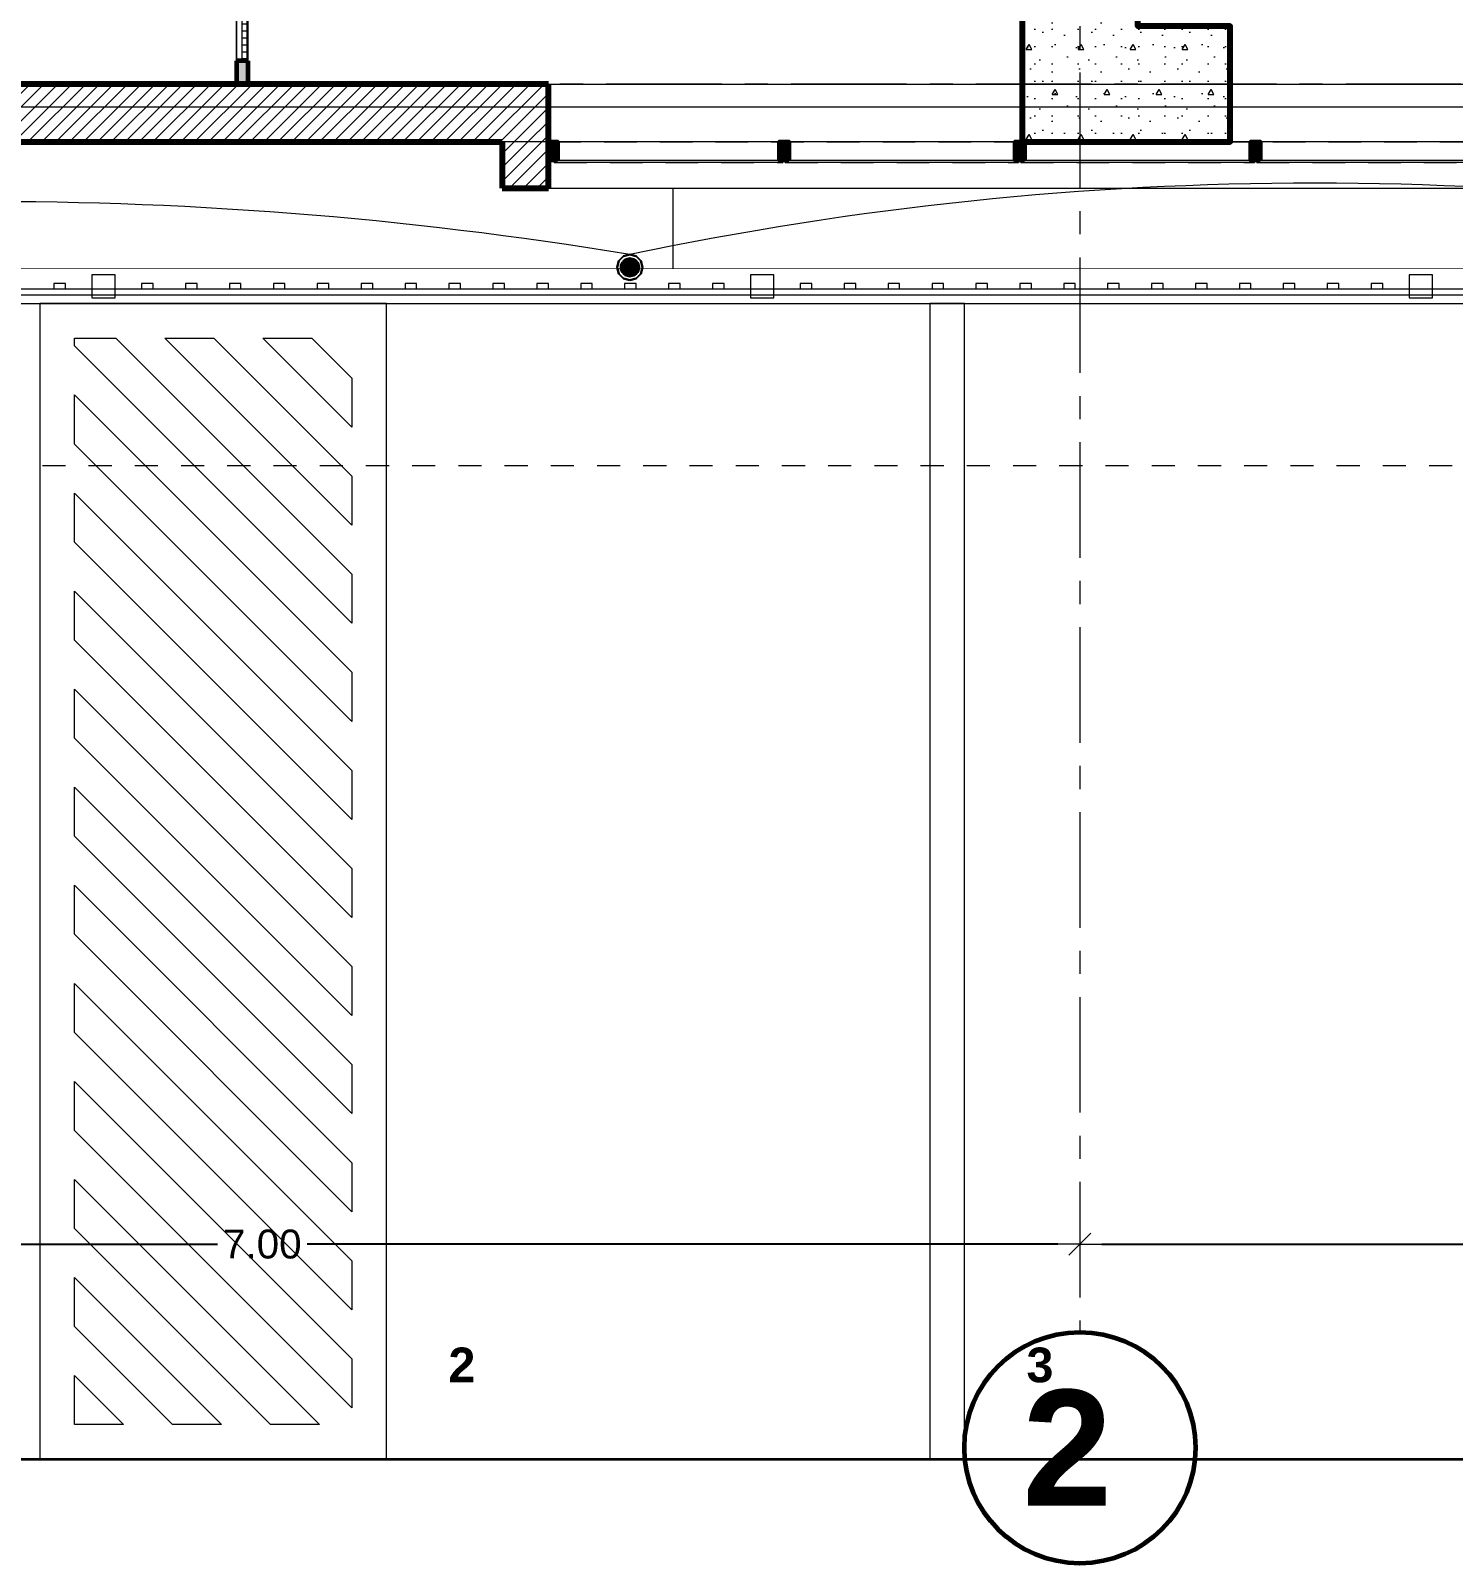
# Model space of a CAD drawing. Header units: inches. Extents: x 2704.1 to 2801.6, y 2415.6 to 2497.
# Drawn here: x 2724.64 to 2730.79, y 2426.44 to 2433.07 of the extents above; entities that cross this region are included whole.
import ezdxf
from ezdxf.lldxf.tags import DXFTag

# ---------------------------------------------------------------- set-up
doc = ezdxf.new("R2010")
doc.units = ezdxf.units.IN
doc.set_wipeout_variables(frame=1)
doc.header["$PDMODE"] = 1
for name, pattern in [('Hidden Line', [0.391222, 0.282222, -0.109]), ('Línea Oculta', [0.195611, 0.141111, -0.0545]), ('Punto & Raya', [0.65, 0.5, -0.075, 0, -0.075]), ('Rayas', [0.1, 0.05, -0.05]), ('Wipeout_Contour', [1, 0, -1])]:
    doc.linetypes.add(name, pattern=pattern)
doc.layers.add('.', color=10, linetype='Continuous', lineweight=0)
doc.layers.add('ALUMBRADO_PVC', color=6, linetype='PVC1', lineweight=30)
for name, color, linetype in [('02 _ ARQ _ ALB _ Cotas Ejes', 7, 'Continuous'), ('02 _ ARQ _ ALB _ Ejes Generales', 7, 'Continuous'), ('02 _ ARQ _ ZON _ Espacio.3D', 7, 'Continuous'), ('08 _ STR _ EXT _ 06 Columnas', 7, 'Continuous'), ('08 _ STR _ EXT _ 06 Elementos de Fachada', 7, 'Continuous'), ('08 _ STR _ EXT _ 07 Losa Aligerada', 7, 'Continuous'), ('08 _ STR _ EXT _ 09 Vigas', 7, 'Continuous'), ('08 _ STR _ EXT _ 10 Vereda Exterior', 7, 'Continuous'), ('08 _ STR _ EXT _ Cerco Perimetrico', 7, 'Continuous'), ('08 _ STR _ EXT _ Estacionamiento-Pavimento', 7, 'Continuous'), ('Acabado - Muros', 7, 'Continuous'), ('Dibujo 2D - General', 7, 'Continuous'), ('ESQUEMAS', 7, 'Continuous'), ('Estructura - 04 MURO', 7, 'Continuous'), ('Interior - Equipamiento', 7, 'Continuous')]:
    doc.layers.add(name, color=color, linetype=linetype)
doc.layers.add('DLX_TERR_LUM', color=7, linetype='Continuous', true_color=0x92fcfc)
doc.styles.add('Estilo_Generado_1', font='swisseb.ttf')
doc.styles.add('Estilo_Generado_4', font='swisse.ttf')
doc.styles.add('Estilo_Generado_8', font='arialbd.ttf')
doc.styles.add('{18b73a54-fa43-428c-adcb-c1c7bbdf2c84}', font='Simplex.shx')
tags = doc.linetypes.add('PVC1', pattern='A,1,-0.19772,["PVC",{18b73a54-fa43-428c-adcb-c1c7bbdf2c84},S=0.13,R=0,X=0,Y=-0.061851],-0.507647', length=1.705367).pattern_tags.tags
tags[6] = DXFTag(74, 10)
doc.dimstyles.new('Estilo_Generado__1', dxfattribs={"dimtxt": 0.125, "dimasz": 0.095, "dimexe": 0.18, "dimexo": 0.3, "dimgap": 0, "dimtad": 0, "dimtih": 1, "dimtoh": 1, "dimzin": 0, "dimdsep": 46, "dimtxsty": 'Estilo_Generado_4', "dimblk": 'ARROWHEAD_6', "dimblk1": 'ARROWHEAD_6', "dimblk2": 'ARROWHEAD_6', "dimcen": 0.09, "dimse1": 1, "dimse2": 1, "dimclrd": 144, "dimclre": 144, "dimclrt": 7, "dimadec": 0, "dimazin": 0, "dimtfac": 1, "dimtdec": 4, "dimtmove": 0, "dimatfit": 3, "dimfxl": 1, "dimtolj": 1, "dimtzin": 0, "dimarcsym": 0})
pattern_1 = [(45, (2712.85563, 2425.385773), (-0.03005204, 0.03005204), [])]

# ---------------------------------------------------------------- blocks, each defined once
blk = doc.blocks.new('ARROWHEAD_6')
at = {"color": 0, "linetype": 'Continuous', "lineweight": 0}
for p, q in [((0, 0), (-1, 0)), ((-0.5, -0.5), (0.5, 0.5))]:
    blk.add_line(p, q, dxfattribs=at)
blk = doc.blocks.new('*D69')
at = {"layer": '02 _ ARQ _ ALB _ Cotas Ejes', "color": 144, "linetype": 'Continuous', "lineweight": -2, "transparency": 16777216}
for p, q in [((2722.2706, 2427.8164), (2725.4442, 2427.8164)), ((2729.0806, 2427.8164), (2725.8317, 2427.8164))]:
    blk.add_line(p, q, dxfattribs=at)
at = {"layer": 'Defpoints', "color": 0, "linetype": 'Continuous', "transparency": 16777216}
for p in [(2722.1756, 2432.8358), (2729.1756, 2432.8358), (2729.1756, 2427.8164)]:
    blk.add_point(p, dxfattribs=at)
at = {"layer": '02 _ ARQ _ ALB _ Cotas Ejes', "color": 144, "linetype": 'Continuous', "lineweight": -2, "transparency": 16777216, "xscale": 0.095, "yscale": 0.095, "zscale": 0.095, "rotation": 180}
blk.add_blockref('ARROWHEAD_6', (2722.1756, 2427.8164), dxfattribs=at)
at = {"layer": '02 _ ARQ _ ALB _ Cotas Ejes', "color": 144, "linetype": 'Continuous', "lineweight": -2, "transparency": 16777216, "xscale": 0.095, "yscale": 0.095, "zscale": 0.095}
blk.add_blockref('ARROWHEAD_6', (2729.1756, 2427.8164), dxfattribs=at)
at = {"layer": '02 _ ARQ _ ALB _ Cotas Ejes', "color": 7, "linetype": 'Continuous', "lineweight": 13, "transparency": 16777216, "insert": (2725.6379, 2427.8164), "char_height": 0.125, "attachment_point": 5, "style": 'Estilo_Generado_4'}
blk.add_mtext('\\A1;7.00', dxfattribs=at)
blk = doc.blocks.new('*D70')
at = {"layer": '02 _ ARQ _ ALB _ Cotas Ejes', "color": 144, "linetype": 'Continuous', "lineweight": -2, "transparency": 16777216}
for p, q in [((2729.2706, 2427.8164), (2732.4442, 2427.8164)), ((2736.0806, 2427.8164), (2732.8317, 2427.8164))]:
    blk.add_line(p, q, dxfattribs=at)
at = {"layer": 'Defpoints', "color": 0, "linetype": 'Continuous', "transparency": 16777216}
for p in [(2729.1756, 2432.8358), (2736.1756, 2432.8358), (2736.1756, 2427.8164)]:
    blk.add_point(p, dxfattribs=at)
at = {"layer": '02 _ ARQ _ ALB _ Cotas Ejes', "color": 144, "linetype": 'Continuous', "lineweight": -2, "transparency": 16777216, "xscale": 0.095, "yscale": 0.095, "zscale": 0.095, "rotation": 180}
blk.add_blockref('ARROWHEAD_6', (2729.1756, 2427.8164), dxfattribs=at)
at = {"layer": '02 _ ARQ _ ALB _ Cotas Ejes', "color": 144, "linetype": 'Continuous', "lineweight": -2, "transparency": 16777216, "xscale": 0.095, "yscale": 0.095, "zscale": 0.095}
blk.add_blockref('ARROWHEAD_6', (2736.1756, 2427.8164), dxfattribs=at)
at = {"layer": '02 _ ARQ _ ALB _ Cotas Ejes', "color": 7, "linetype": 'Continuous', "lineweight": 13, "transparency": 16777216, "insert": (2732.638, 2427.8164), "char_height": 0.125, "attachment_point": 5, "style": 'Estilo_Generado_4'}
blk.add_mtext('\\A1;7.00', dxfattribs=at)
blk = doc.blocks.new('luminaria exterior')
at = {"layer": '.'}
h = blk.add_hatch(dxfattribs=at)
h.set_pattern_fill('TRIANG', color=4, scale=0.005)
h.set_pattern_definition([(60, (0, 0), (-0.000937499998, 0.00162379763), [0.0009375, -0.0009375]), (120, (0, 0), (-0.001874999998, 1e-12), [0.0009375, -0.0009375]), (0, (-0.0004687, 0.0008119), (0.0009375, 0.00162379763), [0.0009375, -0.0009375])])
edge = h.paths.add_edge_path()
edge.add_arc((123.5526, 16.6566), 0.0381, 0, 360)
h = blk.add_hatch(dxfattribs=at)
h.set_pattern_fill('TRANS', color=4)
h.set_pattern_definition([(0, (0, 0), (0, 0.25), []), (0, (0, 0.125), (0, 0.25), [0.125, -0.125])])
h.paths.add_polyline_path([(123.5249, 16.6566, 1), (123.5802, 16.6566, 1)])
at = {"color": 3}
blk.add_circle((123.5526, 16.6566), 0.0395, dxfattribs=at)
at = {"layer": 'DLX_TERR_LUM', "color": 3}
for points in [[(123.5524, 16.7116, 0), (123.5249, 16.7042, 0)], [(123.5249, 16.7042, 0), (123.5524, 16.7116, 0)], [(123.5252, 16.7042, 0), (123.5527, 16.7116, 0)], [(123.5527, 16.7116, 0), (123.5252, 16.7042, 0)], [(123.5799, 16.7042, 0), (123.5524, 16.7116, 0)], [(123.5524, 16.7116, 0), (123.5799, 16.7042, 0)], [(123.5527, 16.7116, 0), (123.5802, 16.7042, 0)], [(123.5802, 16.7042, 0), (123.5527, 16.7116, 0)], [(123.5048, 16.6841, 0), (123.4974, 16.6566, 0)], [(123.4974, 16.6566, 0), (123.5048, 16.6841, 0)], [(123.4974, 16.6566, 0), (123.4977, 16.6566, 0)], [(123.4974, 16.6566, 0), (123.5048, 16.6291, 0)], [(123.4977, 16.6566, 0), (123.4974, 16.6566, 0)], [(123.5048, 16.6291, 0), (123.4974, 16.6566, 0)], [(123.4977, 16.6566, 0), (123.5051, 16.6841, 0)], [(123.5051, 16.6841, 0), (123.4977, 16.6566, 0)], [(123.5051, 16.6291, 0), (123.4977, 16.6566, 0)], [(123.4977, 16.6566, 0), (123.5051, 16.6291, 0)], [(123.5249, 16.7042, 0), (123.5048, 16.6841, 0)], [(123.5048, 16.6841, 0), (123.5249, 16.7042, 0)], [(123.5048, 16.6841, 0), (123.5051, 16.6841, 0)], [(123.5051, 16.6841, 0), (123.5048, 16.6841, 0)], [(123.5051, 16.6841, 0), (123.5252, 16.7042, 0)], [(123.5252, 16.7042, 0), (123.5051, 16.6841, 0)], [(123.5182, 16.6763, 0), (123.5129, 16.6566, 0)], [(123.5129, 16.6566, 0), (123.5182, 16.6763, 0)], [(123.5129, 16.6566, 0), (123.5182, 16.6368, 0)], [(123.5182, 16.6368, 0), (123.5129, 16.6566, 0)], [(123.5327, 16.6908, 0), (123.5182, 16.6763, 0)], [(123.5182, 16.6763, 0), (123.5327, 16.6908, 0)], [(123.5249, 16.7042, 0), (123.5252, 16.7042, 0)], [(123.5252, 16.7042, 0), (123.5249, 16.7042, 0)], [(123.5524, 16.6961, 0), (123.5327, 16.6908, 0)], [(123.5327, 16.6908, 0), (123.5524, 16.6961, 0)], [(123.5722, 16.6908, 0), (123.5524, 16.6961, 0)], [(123.5524, 16.6961, 0), (123.5722, 16.6908, 0)], [(123.5722, 16.6908, 0), (123.5866, 16.6763, 0)], [(123.6, 16.6841, 0), (123.5799, 16.7042, 0)], [(123.5799, 16.7042, 0), (123.6, 16.6841, 0)], [(123.5802, 16.7042, 0), (123.6004, 16.6841, 0)], [(123.6004, 16.6841, 0), (123.5802, 16.7042, 0)], [(123.5919, 16.6566, 0), (123.5866, 16.6763, 0)], [(123.5866, 16.6763, 0), (123.5919, 16.6566, 0)], [(123.5866, 16.6368, 0), (123.5919, 16.6566, 0)], [(123.5919, 16.6566, 0), (123.5866, 16.6368, 0)], [(123.6074, 16.6566, 0), (123.6, 16.6841, 0)], [(123.6, 16.6841, 0), (123.6074, 16.6566, 0)], [(123.6, 16.6291, 0), (123.6074, 16.6566, 0)], [(123.6074, 16.6566, 0), (123.6, 16.6291, 0)], [(123.6004, 16.6841, 0), (123.6077, 16.6566, 0)], [(123.6077, 16.6566, 0), (123.6004, 16.6841, 0)], [(123.6077, 16.6566, 0), (123.6004, 16.6291, 0)], [(123.6004, 16.6291, 0), (123.6077, 16.6566, 0)], [(123.6074, 16.6566, 0), (123.6077, 16.6566, 0)], [(123.6077, 16.6566, 0), (123.6074, 16.6566, 0)], [(123.5048, 16.6291, 0), (123.5249, 16.6089, 0)], [(123.5249, 16.6089, 0), (123.5048, 16.6291, 0)], [(123.5252, 16.6089, 0), (123.5051, 16.6291, 0)], [(123.5051, 16.6291, 0), (123.5252, 16.6089, 0)], [(123.5182, 16.6368, 0), (123.5327, 16.6224, 0)], [(123.5327, 16.6224, 0), (123.5182, 16.6368, 0)], [(123.5249, 16.6089, 0), (123.5524, 16.6016, 0)], [(123.5252, 16.6089, 0), (123.5249, 16.6089, 0)], [(123.5249, 16.6089, 0), (123.5252, 16.6089, 0)], [(123.5524, 16.6016, 0), (123.5249, 16.6089, 0)], [(123.5527, 16.6016, 0), (123.5252, 16.6089, 0)], [(123.5252, 16.6089, 0), (123.5527, 16.6016, 0)], [(123.5327, 16.6224, 0), (123.5524, 16.6171, 0)], [(123.5524, 16.6171, 0), (123.5327, 16.6224, 0)], [(123.5524, 16.6171, 0), (123.5722, 16.6224, 0)], [(123.5722, 16.6224, 0), (123.5524, 16.6171, 0)], [(123.5524, 16.6016, 0), (123.5799, 16.6089, 0)], [(123.5799, 16.6089, 0), (123.5524, 16.6016, 0)], [(123.5802, 16.6089, 0), (123.5527, 16.6016, 0)], [(123.5527, 16.6016, 0), (123.5802, 16.6089, 0)], [(123.5722, 16.6224, 0), (123.5866, 16.6368, 0)], [(123.5866, 16.6368, 0), (123.5722, 16.6224, 0)], [(123.5799, 16.6089, 0), (123.6, 16.6291, 0)], [(123.6, 16.6291, 0), (123.5799, 16.6089, 0)], [(123.5799, 16.6089, 0), (123.5802, 16.6089, 0)], [(123.5802, 16.6089, 0), (123.5799, 16.6089, 0)], [(123.6004, 16.6291, 0), (123.5802, 16.6089, 0)], [(123.5802, 16.6089, 0), (123.6004, 16.6291, 0)]]:
    blk.add_polyline3d(points, dxfattribs=at)
at = {"layer": 'DLX_TERR_LUM'}
for points in [[(123.5524, 16.7116, 0), (123.5527, 16.7116, 0)], [(123.5527, 16.7116, 0), (123.5524, 16.7116, 0)], [(123.5866, 16.6763, 0), (123.5722, 16.6908, 0)], [(123.5799, 16.7042, 0), (123.5802, 16.7042, 0)], [(123.5802, 16.7042, 0), (123.5799, 16.7042, 0)], [(123.6, 16.6841, 0), (123.6004, 16.6841, 0)], [(123.6004, 16.6841, 0), (123.6, 16.6841, 0)], [(123.5048, 16.6291, 0), (123.5051, 16.6291, 0)], [(123.5051, 16.6291, 0), (123.5048, 16.6291, 0)], [(123.5524, 16.6016, 0), (123.5527, 16.6016, 0)], [(123.5527, 16.6016, 0), (123.5524, 16.6016, 0)], [(123.6, 16.6291, 0), (123.6004, 16.6291, 0)], [(123.6004, 16.6291, 0), (123.6, 16.6291, 0)]]:
    blk.add_polyline3d(points, dxfattribs=at)

msp = doc.modelspace()

# ---------------------------------------------------------------- hatches: boundary and pattern name
at = {"layer": '08 _ STR _ EXT _ 10 Vereda Exterior', "linetype": 'Continuous', "lineweight": 13}
h = msp.add_hatch(dxfattribs=at)
h.set_pattern_fill('RETÍCULA_100X100_0002', color=251, style=0, pattern_type=2)
h.set_pattern_definition([(360, (2716.613, 2443.6885), (0, 2.53199), []), (90, (2716.613, 2443.6885), (-3.6, 0), [])])
h.paths.add_polyline_path([(2715.0256, 2429.0071), (2717.1469, 2426.8858), (2722.1756, 2426.8858), (2722.1756, 2431.8858), (2753.3756, 2431.8858), (2753.3756, 2426.8858), (2765.7756, 2426.8858), (2765.7756, 2444.4717), (2764.4256, 2444.4717), (2764.4256, 2432.5858), (2721.9256, 2432.5858), (2721.9256, 2433.2358), (2719.3758, 2433.2358, -0.414214), (2719.1257, 2433.4858), (2719.1257, 2434.2358, -0.414213), (2719.3758, 2434.4858), (2721.9256, 2434.4858), (2721.9256, 2437.3858), (2719.3758, 2437.3858, -0.414214), (2719.1257, 2437.6358), (2719.1257, 2438.3858, -0.414213), (2719.3758, 2438.6358), (2721.9256, 2438.6358), (2721.9256, 2441.5358), (2719.3757, 2441.5358, -0.414214), (2719.1257, 2441.7858), (2719.1257, 2442.5358, -0.414213), (2719.3757, 2442.7858), (2721.6256, 2442.7858), (2721.6262, 2446.4357), (2715.0256, 2446.4357)])

# ---------------------------------------------------------------- linework, layer by layer
at = {"layer": '02 _ ARQ _ ALB _ Ejes Generales', "color": 7, "linetype": 'Continuous', "lineweight": 60}
msp.add_circle((2729.1756, 2426.9358), 0.5, dxfattribs=at)
at = {"layer": '02 _ ARQ _ ZON _ Espacio.3D', "color": 254, "linetype": 'Continuous', "lineweight": 0, "flags": 128}
for points in [[(2722.1756, 2433.4858), (2722.4256, 2433.4858), (2722.4256, 2433.0858), (2722.8256, 2433.0858), (2722.8256, 2432.8358), (2725.5256, 2432.8358), (2725.5256, 2442.7358), (2722.9256, 2442.7358), (2722.9256, 2442.2858), (2722.4256, 2442.2858), (2722.4256, 2441.7858), (2722.1756, 2441.7858)], [(2725.5756, 2432.8358), (2728.9256, 2432.8358), (2728.9256, 2442.7358), (2725.5756, 2442.7358)], [(2736.0506, 2441.6856), (2735.9256, 2441.6856), (2735.9256, 2442.7358), (2729.8256, 2442.7358), (2729.8256, 2442.2859), (2729.4256, 2442.2859), (2729.4256, 2441.4857), (2728.9755, 2441.4857), (2728.9755, 2433.4858), (2729.4256, 2433.4858), (2729.4256, 2433.0858), (2729.8256, 2433.0858), (2729.8256, 2432.8358), (2735.5256, 2432.8358), (2735.5256, 2433.0858), (2735.9256, 2433.0858), (2735.9256, 2433.4858), (2736.0506, 2433.4858)]]:
    msp.add_lwpolyline(points, close=True, dxfattribs=at)
at = {"layer": '08 _ STR _ EXT _ 07 Losa Aligerada', "color": 254, "linetype": 'Rayas', "lineweight": 18, "flags": 128}
msp.add_lwpolyline([(2721.0256, 2453.325), (2720.5256, 2453.325), (2720.5256, 2431.1858), (2738.0909, 2431.1858), (2738.0909, 2432.5858), (2743.2871, 2432.5858), (2743.2871, 2431.3863), (2749.9256, 2431.3863), (2749.9256, 2428.7611), (2757.4256, 2428.7611), (2757.4256, 2431.4358), (2765.1756, 2431.4358), (2765.1756, 2440.3857), (2764.4256, 2440.3857), (2764.4256, 2443.4858), (2764.4256, 2443.4858), (2764.4256, 2445.7358), (2759.5256, 2445.7358), (2759.5256, 2447.7358), (2759.5256, 2447.9858), (2759.5256, 2449.8858), (2759.5256, 2450.1358), (2759.5256, 2452.1358), (2764.4256, 2452.1358), (2764.4256, 2455.0858), (2764.4256, 2455.0858), (2764.4256, 2460.5863), (2765.3756, 2460.5863), (2765.3756, 2466.4858), (2751.8109, 2466.4858), (2751.8109, 2466.1859), (2746.9035, 2466.1859), (2746.9035, 2465.8859), (2736.2256, 2465.8859), (2736.2256, 2469.2593), (2729.1255, 2469.2593), (2729.1255, 2465.2858), (2723.9757, 2465.2858), (2723.9757, 2466.3358), (2720.8756, 2466.3358), (2720.8756, 2463.0857), (2721.9256, 2463.0857), (2721.9256, 2459.2858), (2721.0256, 2459.2858)], close=True, dxfattribs=at)
at = {"layer": '08 _ STR _ EXT _ 07 Losa Aligerada', "color": 254, "linetype": 'Continuous', "lineweight": 18, "flags": 128}
msp.add_lwpolyline([(2721.9256, 2456.0858), (2721.9256, 2442.7858), (2719.3757, 2442.7858, 0.414213), (2719.1257, 2442.5358), (2719.1257, 2441.7858, 0.414071), (2719.3757, 2441.5358), (2721.9256, 2441.5358), (2721.9256, 2438.6358), (2719.3757, 2438.6358, 0.414229), (2719.1257, 2438.3858), (2719.1257, 2437.6358, 0.414214), (2719.3757, 2437.3858), (2721.9256, 2437.3858), (2721.9256, 2434.4858), (2719.3757, 2434.4858, 0.414244), (2719.1257, 2434.2358), (2719.1257, 2433.4858, 0.414204), (2719.3757, 2433.2358), (2721.9256, 2433.2358), (2721.9256, 2432.5858), (2764.4256, 2432.5858)], format="xyb", dxfattribs=at)
at = {"layer": '08 _ STR _ EXT _ 10 Vereda Exterior', "color": 7, "linetype": 'Continuous', "lineweight": 18, "flags": 128}
msp.add_lwpolyline([(2764.4256, 2432.5858), (2721.9256, 2432.5858), (2721.9256, 2433.2358), (2719.3758, 2433.2358, -0.414214), (2719.1257, 2433.4858), (2719.1257, 2434.2358, -0.414213), (2719.3758, 2434.4858), (2721.9256, 2434.4858), (2721.9256, 2437.3858), (2719.3758, 2437.3858, -0.414214), (2719.1257, 2437.6358), (2719.1257, 2438.3858, -0.414213), (2719.3758, 2438.6358), (2721.9256, 2438.6358), (2721.9256, 2441.5358), (2719.3757, 2441.5358, -0.414214), (2719.1257, 2441.7858), (2719.1257, 2442.5358, -0.414213), (2719.3757, 2442.7858), (2721.6256, 2442.7858), (2721.6262, 2446.4357)], format="xyb", dxfattribs=at)
msp.add_lwpolyline([(2715.0256, 2429.0071), (2717.1469, 2426.8858), (2722.1756, 2426.8858), (2722.1756, 2431.8858), (2753.3756, 2431.8858)], dxfattribs=at)
at = {"layer": '08 _ STR _ EXT _ Cerco Perimetrico', "color": 7, "linetype": 'Continuous', "lineweight": 13, "flags": 128}
msp.add_lwpolyline([(2722.0256, 2432.0358), (2753.5256, 2432.0358)], dxfattribs=at)
at = {"layer": '08 _ STR _ EXT _ Estacionamiento-Pavimento', "color": 7, "linetype": 'Continuous', "lineweight": 13, "flags": 128}
for points in [[(2722.1756, 2431.8858), (2753.3756, 2431.8858)], [(2753.3756, 2426.8858), (2722.1756, 2426.8858)]]:
    msp.add_lwpolyline(points, dxfattribs=at)
at = {"layer": 'Acabado - Muros', "color": 7, "linetype": 'Continuous', "lineweight": 60}
msp.add_line((2725.5756, 2432.8358), (2725.5256, 2432.8358), dxfattribs=at)
at = {"layer": 'Interior - Equipamiento', "color": 175, "linetype": 'Continuous', "lineweight": 13, "flags": 128}
for points in [[(2726.0252, 2430.5027), (2724.8253, 2431.7027), (2724.8253, 2431.7358), (2725.0044, 2431.7358), (2726.0252, 2430.7148)], [(2726.0252, 2430.927), (2725.2165, 2431.7358), (2725.4286, 2431.7358), (2726.0252, 2431.1391)], [(2726.0252, 2431.3512), (2725.6407, 2431.7358), (2725.8528, 2431.7358), (2726.0252, 2431.5633)], [(2726.0252, 2430.0784), (2724.8253, 2431.2784), (2724.8253, 2431.4906), (2726.0252, 2430.2906)], [(2726.0252, 2429.6542), (2724.8253, 2430.8542), (2724.8253, 2431.0663), (2726.0252, 2429.8663)], [(2726.0252, 2429.2299), (2724.8253, 2430.4299), (2724.8253, 2430.642), (2726.0252, 2429.442)], [(2726.0252, 2428.8056), (2724.8253, 2430.0056), (2724.8253, 2430.2178), (2726.0252, 2429.0178)], [(2726.0252, 2428.3814), (2724.8253, 2429.5814), (2724.8253, 2429.7935), (2726.0252, 2428.5935)], [(2726.0252, 2427.9571), (2724.8253, 2429.1571), (2724.8253, 2429.3692), (2726.0252, 2428.1692)], [(2726.0252, 2427.5328), (2724.8253, 2428.7328), (2724.8253, 2428.945), (2726.0252, 2427.745)], [(2726.0252, 2427.1086), (2724.8253, 2428.3086), (2724.8253, 2428.5207), (2726.0252, 2427.3207)], [(2725.6738, 2427.0358), (2724.8253, 2427.8843), (2724.8253, 2428.0964), (2725.8859, 2427.0358)], [(2725.2496, 2427.0358), (2724.8253, 2427.46), (2724.8253, 2427.6722), (2725.4617, 2427.0358)], [(2724.8254, 2427.0358), (2724.8253, 2427.2479), (2725.0375, 2427.0358)]]:
    msp.add_lwpolyline(points, close=True, dxfattribs=at)

# ---------------------------------------------------------------- texts
at = {"layer": '02 _ ARQ _ ALB _ Ejes Generales', "color": 7, "lineweight": 30, "insert": (2728.9265, 2427.1858), "char_height": 0.5, "attachment_point": 1, "style": 'Estilo_Generado_1'}
msp.add_mtext('\\A1;{\\pql;\\pt0;\\fSwis721 Ex BT|b1|i0|c0|p34;2}', dxfattribs=at)
at = {"layer": 'Interior - Equipamiento', "color": 175, "lineweight": 13, "char_height": 0.15, "attachment_point": 4, "style": 'Estilo_Generado_8'}
for s, insert in [('\\A1;{\\pql;\\fArial|b1|i0|c0|p34;2}', (2726.4433, 2427.2943)), ('\\A1;{\\pql;\\fArial|b1|i0|c0|p34;3}', (2728.9444, 2427.2931))]:
    msp.add_mtext(s, dxfattribs=dict(at, insert=insert))

# ---------------------------------------------------------------- next in the draw order: wipeouts: each hides what was drawn before it
at = {"color": 254, "linetype": 'Wipeout_Contour', "lineweight": 0, "ltscale": 104.520254}
msp.add_wipeout([(2753.3756, 2432.0358), (2722.1756, 2432.0358), (2722.1756, 2431.8858), (2753.3756, 2431.8858)], dxfattribs=at).dxf.layer = '08 _ STR _ EXT _ Cerco Perimetrico'
at = {"color": 254, "linetype": 'Wipeout_Contour', "lineweight": 0, "ltscale": 90.320218}
msp.add_wipeout([(2725.5256, 2432.9358), (2725.5756, 2432.9358), (2725.5756, 2433.3693), (2725.5426, 2433.3693), (2725.5426, 2433.3858), (2725.5256, 2433.3858)], dxfattribs=at).dxf.layer = 'Acabado - Muros'

# ---------------------------------------------------------------- next in the draw order: linework, layer by layer
at = {"layer": '08 _ STR _ EXT _ Cerco Perimetrico', "color": 167, "linetype": 'Continuous', "lineweight": 18}
for p, q in [((2753.4014, 2431.9483), (2722.1498, 2431.9483)), ((2722.1514, 2431.9233), (2753.3998, 2431.9233))]:
    msp.add_line(p, q, dxfattribs=at)
at = {"layer": '08 _ STR _ EXT _ Cerco Perimetrico', "color": 167, "linetype": 'Continuous', "lineweight": 18, "flags": 128}
for points in [[(2724.7856, 2431.9483), (2724.7856, 2431.9733), (2724.7356, 2431.9733), (2724.7356, 2431.9483)], [(2725.1656, 2431.9483), (2725.1656, 2431.9733), (2725.1156, 2431.9733), (2725.1156, 2431.9483)], [(2725.3556, 2431.9483), (2725.3556, 2431.9733), (2725.3056, 2431.9733), (2725.3056, 2431.9483)], [(2725.5456, 2431.9483), (2725.5456, 2431.9733), (2725.4956, 2431.9733), (2725.4956, 2431.9483)], [(2725.7356, 2431.9483), (2725.7356, 2431.9733), (2725.6856, 2431.9733), (2725.6856, 2431.9483)], [(2725.9256, 2431.9483), (2725.9256, 2431.9733), (2725.8756, 2431.9733), (2725.8756, 2431.9483)], [(2726.1156, 2431.9483), (2726.1156, 2431.9733), (2726.0656, 2431.9733), (2726.0656, 2431.9483)], [(2726.3056, 2431.9483), (2726.3056, 2431.9733), (2726.2556, 2431.9733), (2726.2556, 2431.9483)], [(2726.4956, 2431.9483), (2726.4956, 2431.9733), (2726.4456, 2431.9733), (2726.4456, 2431.9483)], [(2726.6856, 2431.9483), (2726.6856, 2431.9733), (2726.6356, 2431.9733), (2726.6356, 2431.9483)], [(2726.8756, 2431.9483), (2726.8756, 2431.9733), (2726.8256, 2431.9733), (2726.8256, 2431.9483)], [(2727.0656, 2431.9483), (2727.0656, 2431.9733), (2727.0156, 2431.9733), (2727.0156, 2431.9483)], [(2727.2556, 2431.9483), (2727.2556, 2431.9733), (2727.2056, 2431.9733), (2727.2056, 2431.9483)], [(2727.4456, 2431.9483), (2727.4456, 2431.9733), (2727.3956, 2431.9733), (2727.3956, 2431.9483)], [(2727.6356, 2431.9483), (2727.6356, 2431.9733), (2727.5856, 2431.9733), (2727.5856, 2431.9483)], [(2728.0156, 2431.9483), (2728.0156, 2431.9733), (2727.9656, 2431.9733), (2727.9656, 2431.9483)], [(2728.2056, 2431.9483), (2728.2056, 2431.9733), (2728.1556, 2431.9733), (2728.1556, 2431.9483)], [(2728.3956, 2431.9483), (2728.3956, 2431.9733), (2728.3456, 2431.9733), (2728.3456, 2431.9483)], [(2728.5856, 2431.9483), (2728.5856, 2431.9733), (2728.5356, 2431.9733), (2728.5356, 2431.9483)], [(2728.7756, 2431.9483), (2728.7756, 2431.9733), (2728.7256, 2431.9733), (2728.7256, 2431.9483)], [(2728.9656, 2431.9483), (2728.9656, 2431.9733), (2728.9156, 2431.9733), (2728.9156, 2431.9483)], [(2729.1556, 2431.9483), (2729.1556, 2431.9733), (2729.1056, 2431.9733), (2729.1056, 2431.9483)], [(2729.3456, 2431.9483), (2729.3456, 2431.9733), (2729.2956, 2431.9733), (2729.2956, 2431.9483)], [(2729.5356, 2431.9483), (2729.5356, 2431.9733), (2729.4856, 2431.9733), (2729.4856, 2431.9483)], [(2729.7256, 2431.9483), (2729.7256, 2431.9733), (2729.6756, 2431.9733), (2729.6756, 2431.9483)], [(2729.9156, 2431.9483), (2729.9156, 2431.9733), (2729.8656, 2431.9733), (2729.8656, 2431.9483)], [(2730.1056, 2431.9483), (2730.1056, 2431.9733), (2730.0556, 2431.9733), (2730.0556, 2431.9483)], [(2730.2956, 2431.9483), (2730.2956, 2431.9733), (2730.2456, 2431.9733), (2730.2456, 2431.9483)], [(2730.4856, 2431.9483), (2730.4856, 2431.9733), (2730.4356, 2431.9733), (2730.4356, 2431.9483)]]:
    msp.add_lwpolyline(points, dxfattribs=at)
for points in [[(2724.9006, 2432.0108), (2724.9006, 2431.9108), (2725.0006, 2431.9108), (2725.0006, 2432.0108)], [(2727.7506, 2432.0108), (2727.7506, 2431.9108), (2727.8506, 2431.9108), (2727.8506, 2432.0108)], [(2730.6006, 2432.0108), (2730.6006, 2431.9108), (2730.7006, 2431.9108), (2730.7006, 2432.0108)]]:
    msp.add_lwpolyline(points, close=True, dxfattribs=at)
at = {"layer": '08 _ STR _ EXT _ Cerco Perimetrico', "color": 7, "linetype": 'Continuous', "lineweight": 13, "flags": 128}
msp.add_lwpolyline([(2722.1756, 2431.8858), (2753.3756, 2431.8858)], dxfattribs=at)
at = {"layer": 'Acabado - Muros', "color": 251, "linetype": 'Continuous', "lineweight": 13, "flags": 128}
for points in [[(2725.5256, 2435.5358), (2725.5256, 2432.9358)], [(2725.5756, 2433.3693), (2725.5756, 2432.9358)]]:
    msp.add_lwpolyline(points, dxfattribs=at)
at = {"layer": 'ALUMBRADO_PVC', "linetype": 'PVC1', "lineweight": 15, "ltscale": 0.2}
msp.add_arc((2724.4484, 2415.3321), 16.9946, 80.58559, 100.48747, dxfattribs=at)
at = {"layer": 'Interior - Equipamiento', "color": 175, "linetype": 'Continuous', "lineweight": 13, "flags": 128}
for points in [[(2724.6754, 2426.8858), (2726.1752, 2426.8858), (2726.1752, 2431.8858), (2724.6754, 2431.8858)], [(2728.5263, 2426.8858), (2728.6763, 2426.8858), (2728.6763, 2431.8858), (2728.5263, 2431.8858)]]:
    msp.add_lwpolyline(points, close=True, dxfattribs=at)

# ---------------------------------------------------------------- next in the draw order: block references
msp.add_blockref('luminaria exterior', (2603.6759, 2415.3862))
msp.add_blockref('luminaria exterior', (2603.6759, 2415.3862))
msp.add_blockref('luminaria exterior', (2603.6759, 2415.3862))

# ---------------------------------------------------------------- next in the draw order: wipeouts: each hides what was drawn before it
at = {"color": 254, "linetype": 'Wipeout_Contour', "lineweight": 0, "ltscale": 59.588121}
msp.add_wipeout([(2725.5706, 2432.9358), (2725.5706, 2433.3693), (2725.5506, 2433.3693), (2725.5506, 2432.9358)], dxfattribs=at).dxf.layer = 'Acabado - Muros'

# ---------------------------------------------------------------- next in the draw order: hatches: boundary and pattern name
at = {"layer": 'Acabado - Muros', "linetype": 'Continuous', "lineweight": 0}
h = msp.add_hatch(dxfattribs=at)
h.set_pattern_fill('CONTRACHAPADO_0002', color=254, style=0, pattern_type=2)
h.set_pattern_definition([(0, (2712.855628, 2425.385773), (0, 0.03), [])])
h.paths.add_polyline_path([(2725.5706, 2432.9358), (2725.5706, 2433.3693), (2725.5506, 2433.3693), (2725.5506, 2432.9358)])
msp.add_hatch(color=254, dxfattribs=at).paths.add_polyline_path([(2725.5756, 2432.9358), (2725.5256, 2432.9358), (2725.5256, 2432.8358), (2725.5756, 2432.8358)])

# ---------------------------------------------------------------- next in the draw order: linework, layer by layer
at = {"layer": 'Acabado - Muros', "color": 7, "linetype": 'Continuous', "lineweight": 60}
for p, q in [((2725.5756, 2432.9358), (2725.5256, 2432.9358)), ((2725.5256, 2432.9358), (2725.5256, 2432.8358)), ((2725.5756, 2432.9358), (2725.5756, 2432.8358))]:
    msp.add_line(p, q, dxfattribs=at)
at = {"layer": 'Acabado - Muros', "color": 7, "linetype": 'Continuous', "lineweight": 13, "flags": 128}
msp.add_lwpolyline([(2725.5706, 2432.9358), (2725.5506, 2432.9358), (2725.5506, 2433.3693), (2725.5706, 2433.3693)], close=True, dxfattribs=at)

# ---------------------------------------------------------------- next in the draw order: wipeouts: each hides what was drawn before it
at = {"color": 254, "linetype": 'Wipeout_Contour', "lineweight": 0, "ltscale": 56.279828}
msp.add_wipeout([(2726.8755, 2432.8358), (2722.8256, 2432.8358), (2722.8256, 2432.5858), (2726.8755, 2432.5858)], dxfattribs=at).dxf.layer = 'Estructura - 04 MURO'

# ---------------------------------------------------------------- next in the draw order: hatches: boundary and pattern name
at = {"layer": 'Estructura - 04 MURO', "linetype": 'Continuous', "lineweight": 5}
h = msp.add_hatch(dxfattribs=at)
h.set_pattern_fill('LADRILLO_COMÚN_0002', color=252, style=0, pattern_type=2)
h.set_pattern_definition(pattern_1)
h.paths.add_polyline_path([(2726.8755, 2432.8358), (2722.8256, 2432.8358), (2722.8256, 2432.5858), (2726.8755, 2432.5858)])

# ---------------------------------------------------------------- next in the draw order: linework, layer by layer
at = {"layer": '02 _ ARQ _ ALB _ Ejes Generales', "color": 251, "linetype": 'Punto & Raya', "lineweight": 13}
msp.add_line((2768.4256, 2432.8358), (2717.701, 2432.8358), dxfattribs=at)
at = {"layer": 'ESQUEMAS', "color": 7, "linetype": 'Continuous', "lineweight": 13, "flags": 128}
msp.add_lwpolyline([(2764.2756, 2432.7358), (2722.0756, 2432.7358), (2722.0756, 2433.5358), (2719.3758, 2433.5358), (2719.3758, 2434.2858), (2722.0756, 2434.2858), (2722.0756, 2437.6608), (2719.3757, 2437.6608), (2719.3757, 2438.4108), (2722.0756, 2438.4108), (2722.0756, 2441.7858), (2719.3757, 2441.7858), (2719.3757, 2442.5358), (2722.0756, 2442.5358), (2722.0756, 2456.3389), (2721.1056, 2456.3389), (2721.1056, 2459.2058), (2722.0756, 2459.2058), (2722.0756, 2465.1358), (2764.2756, 2465.1358), (2764.2756, 2443.3358), (2765.6256, 2443.3358), (2765.6256, 2440.5357), (2764.2756, 2440.5357)], close=True, dxfattribs=at)
at = {"layer": 'Estructura - 04 MURO', "color": 165, "linetype": 'Continuous', "lineweight": 15}
for p, q in [((2726.8755, 2432.8358), (2756.5256, 2432.8358)), ((2726.8755, 2432.5858), (2756.5256, 2432.5858))]:
    msp.add_line(p, q, dxfattribs=at)
at = {"layer": 'Estructura - 04 MURO', "color": 7, "linetype": 'Continuous', "lineweight": 80}
msp.add_line((2726.8755, 2432.5858), (2726.8755, 2432.8358), dxfattribs=at)
at = {"layer": 'Estructura - 04 MURO', "color": 7, "linetype": 'Continuous', "lineweight": 80, "flags": 128}
for points in [[(2726.8755, 2432.8358), (2722.8256, 2432.8358)], [(2722.8256, 2432.5858), (2726.6755, 2432.5858)]]:
    msp.add_lwpolyline(points, dxfattribs=at)

# ---------------------------------------------------------------- next in the draw order: wipeouts: each hides what was drawn before it
at = {"color": 254, "linetype": 'Wipeout_Contour', "lineweight": 0, "ltscale": 106.674429}
msp.add_wipeout([(2726.8755, 2432.5858), (2726.8755, 2432.3858), (2749.9256, 2432.3858), (2749.9256, 2432.5858)], dxfattribs=at).dxf.layer = '08 _ STR _ EXT _ 06 Elementos de Fachada'

# ---------------------------------------------------------------- next in the draw order: hatches: boundary and pattern name
at = {"linetype": 'Continuous', "lineweight": 13, "true_color": 0x636466}
for points in [[(2727.9155, 2432.5058), (2727.9155, 2432.5858), (2727.8755, 2432.5858), (2727.8755, 2432.5058)], [(2728.9355, 2432.5058), (2728.9355, 2432.5858), (2728.8955, 2432.5858), (2728.8955, 2432.5058)], [(2729.9555, 2432.5058), (2729.9555, 2432.5858), (2729.9155, 2432.5858), (2729.9155, 2432.5058)]]:
    msp.add_hatch(color=251, dxfattribs=at).paths.add_polyline_path(points)
at = {"layer": '08 _ STR _ EXT _ 06 Columnas', "linetype": 'Continuous', "lineweight": 9}
h = msp.add_hatch(dxfattribs=at)
h.set_pattern_fill('HORMIGÓN_EN_MASA_0002', style=0, pattern_type=2)
h.set_pattern_definition([(0, (2712.85563, 2425.38577), (0, 0.3897114), [0.024375, -0.200625]), (0, (2712.96813, 2425.58063), (0, 0.3897114), [0.024375, -0.200625]), (60, (2712.85563, 2425.38577), (-0.3375, 0.194856), [0.024375, -0.200625]), (60, (2713.08063, 2425.38577), (-0.3375, 0.194856), [0.024375, -0.200625]), (120, (2712.88, 2425.38577), (0.3375, 0.194856), [0.024375, -0.200625]), (120, (2713.105, 2425.38577), (0.3375, 0.194856), [0.024375, -0.200625]), (0, (2712.85563, 2425.42327), (0, 0.075), [0, -0.075, 0, -0.1125]), (45, (2712.89313, 2425.42327), (-0.053033, 0.053033), [0, -0.05625, 0, -0.09375])])
h.paths.add_polyline_path([(2728.9256, 2433.4858), (2728.9256, 2432.5858), (2729.8256, 2432.5858), (2729.8256, 2433.0858), (2729.4256, 2433.0858), (2729.4256, 2433.4858)])

# ---------------------------------------------------------------- next in the draw order: linework, layer by layer
at = {"color": 251, "linetype": 'Línea Oculta', "lineweight": 13, "flags": 128}
for points in [[(2726.9155, 2432.5058), (2726.9155, 2432.5858)], [(2727.8755, 2432.5858), (2727.8755, 2432.5058)], [(2727.9155, 2432.5058), (2727.9155, 2432.5858)], [(2728.8955, 2432.5858), (2728.8955, 2432.5058)], [(2728.9355, 2432.5058), (2728.9355, 2432.5858)], [(2729.9155, 2432.5858), (2729.9155, 2432.5058)], [(2729.9555, 2432.5058), (2729.9555, 2432.5858)], [(2727.8905, 2432.4958), (2727.8905, 2432.5058)], [(2727.9005, 2432.4958), (2727.9005, 2432.5058)], [(2727.9005, 2432.4958), (2728.9105, 2432.4958)], [(2728.9105, 2432.4958), (2728.9105, 2432.5058)], [(2728.9205, 2432.4958), (2728.9205, 2432.5058)], [(2728.9205, 2432.4958), (2729.9305, 2432.4958)], [(2729.9305, 2432.4958), (2729.9305, 2432.5058)], [(2729.9405, 2432.4958), (2729.9405, 2432.5058)], [(2729.9405, 2432.4958), (2730.9505, 2432.4958)]]:
    msp.add_lwpolyline(points, dxfattribs=at)
at = {"color": 7, "linetype": 'Continuous', "lineweight": 60, "flags": 128}
for points in [[(2727.9155, 2432.5058), (2727.8755, 2432.5058), (2727.8755, 2432.5858), (2727.9155, 2432.5858)], [(2728.9355, 2432.5058), (2728.8955, 2432.5058), (2728.8955, 2432.5858), (2728.9355, 2432.5858)], [(2729.9555, 2432.5058), (2729.9155, 2432.5058), (2729.9155, 2432.5858), (2729.9555, 2432.5858)]]:
    msp.add_lwpolyline(points, close=True, dxfattribs=at)
at = {"color": 7, "linetype": 'Continuous', "lineweight": 13, "flags": 128}
for points in [[(2727.9005, 2432.4958), (2727.9005, 2432.5058), (2728.9105, 2432.5058), (2728.9105, 2432.4958)], [(2728.9205, 2432.4958), (2728.9205, 2432.5058), (2729.9305, 2432.5058), (2729.9305, 2432.4958)], [(2729.9405, 2432.4958), (2729.9405, 2432.5058), (2730.9505, 2432.5058), (2730.9505, 2432.4958)]]:
    msp.add_lwpolyline(points, close=True, dxfattribs=at)
at = {"layer": '02 _ ARQ _ ALB _ Ejes Generales', "color": 251, "linetype": 'Punto & Raya', "lineweight": 13}
msp.add_line((2729.1756, 2471.2858), (2729.1756, 2427.4358), dxfattribs=at)
at = {"layer": '08 _ STR _ EXT _ 06 Columnas', "color": 7, "linetype": 'Continuous', "lineweight": 80, "flags": 128}
msp.add_lwpolyline([(2728.9256, 2433.4858), (2728.9256, 2432.5858), (2729.8256, 2432.5858), (2729.8256, 2433.0858), (2729.4256, 2433.0858), (2729.4256, 2433.4858)], close=True, dxfattribs=at)
at = {"layer": '08 _ STR _ EXT _ 06 Elementos de Fachada', "color": 7, "linetype": 'Continuous', "lineweight": 13, "flags": 128}
for points in [[(2749.9256, 2432.5858), (2726.8755, 2432.5858)], [(2726.8755, 2432.5858), (2726.8755, 2432.3858)], [(2726.8755, 2432.3858), (2749.9256, 2432.3858)]]:
    msp.add_lwpolyline(points, dxfattribs=at)
at = {"layer": 'ALUMBRADO_PVC', "linetype": 'PVC1', "lineweight": 15, "ltscale": 0.2}
msp.add_arc((2730.1927, 2418.0357), 14.3711, 78.09697, 101.90303, dxfattribs=at)

# ---------------------------------------------------------------- next in the draw order: dimensions: what is measured, and where the dimension line sits
at = {"layer": '02 _ ARQ _ ALB _ Cotas Ejes', "color": 144, "linetype": 'Continuous', "lineweight": 13}
dim = msp.add_linear_dim(base=(2736.1756, 2427.8164), p1=(2729.1756, 2432.8358), p2=(2736.1756, 2432.8358), dimstyle='Estilo_Generado__1', dxfattribs=at)
dim.commit()
dim.dimension.update_dxf_attribs({"geometry": '*D70', "text_midpoint": (2732.638, 2427.8164), "dimtype": 160})

# ---------------------------------------------------------------- next in the draw order: wipeouts: each hides what was drawn before it
at = {"color": 254, "linetype": 'Wipeout_Contour', "lineweight": 0, "ltscale": 62.527072}
msp.add_wipeout([(2726.6755, 2432.5858), (2726.6755, 2432.3858), (2726.8755, 2432.3858), (2726.8755, 2432.5858)], dxfattribs=at).dxf.layer = '08 _ STR _ EXT _ 06 Elementos de Fachada'

# ---------------------------------------------------------------- next in the draw order: hatches: boundary and pattern name
at = {"linetype": 'Continuous', "lineweight": 13, "true_color": 0x636466}
msp.add_hatch(color=251, dxfattribs=at).paths.add_polyline_path([(2726.9155, 2432.5058), (2726.9155, 2432.5858), (2726.8755, 2432.5858), (2726.8755, 2432.5058)])
at = {"layer": '08 _ STR _ EXT _ 06 Elementos de Fachada', "linetype": 'Continuous', "lineweight": 5}
h = msp.add_hatch(dxfattribs=at)
h.set_pattern_fill('LADRILLO_COMÚN_0002', color=250, style=0, pattern_type=2)
h.set_pattern_definition(pattern_1)
h.paths.add_polyline_path([(2726.6755, 2432.5858), (2726.6755, 2432.3858), (2726.8755, 2432.3858), (2726.8755, 2432.5858)])

# ---------------------------------------------------------------- next in the draw order: linework, layer by layer
at = {"color": 251, "linetype": 'Línea Oculta', "lineweight": 13, "flags": 128}
for points in [[(2726.8755, 2432.5058), (2726.8755, 2432.5858)], [(2726.8755, 2432.5858), (2749.9256, 2432.5858)], [(2726.8755, 2432.5058), (2749.9256, 2432.5058)], [(2726.9005, 2432.4958), (2726.9005, 2432.5058)], [(2726.9005, 2432.4958), (2727.8905, 2432.4958)]]:
    msp.add_lwpolyline(points, dxfattribs=at)
at = {"color": 7, "linetype": 'Continuous', "lineweight": 60, "flags": 128}
msp.add_lwpolyline([(2726.9155, 2432.5058), (2726.8755, 2432.5058), (2726.8755, 2432.5858), (2726.9155, 2432.5858)], close=True, dxfattribs=at)
at = {"color": 7, "linetype": 'Continuous', "lineweight": 13, "flags": 128}
msp.add_lwpolyline([(2726.9005, 2432.4958), (2726.9005, 2432.5058), (2727.8905, 2432.5058), (2727.8905, 2432.4958)], close=True, dxfattribs=at)
at = {"layer": '08 _ STR _ EXT _ 06 Elementos de Fachada', "color": 7, "linetype": 'Continuous', "lineweight": 80, "flags": 128}
for points in [[(2726.6755, 2432.5858), (2726.6755, 2432.3858)], [(2726.8755, 2432.3858), (2726.8755, 2432.5858)], [(2726.6755, 2432.3858), (2726.8755, 2432.3858)]]:
    msp.add_lwpolyline(points, dxfattribs=at)
at = {"layer": '08 _ STR _ EXT _ 09 Vigas', "color": 251, "linetype": 'Hidden Line', "lineweight": 13}
msp.add_line((2764.4256, 2432.5858), (2721.9256, 2432.5858), dxfattribs=at)
at = {"layer": 'Dibujo 2D - General', "color": 1, "linetype": 'Continuous', "lineweight": 35}
msp.add_lwpolyline([(2715.6221, 2497.0011), (2715.0256, 2426.8858), (2783.314, 2426.8858), (2784.1675, 2496.204)], close=True, dxfattribs=at)

# ---------------------------------------------------------------- next in the draw order: dimensions: what is measured, and where the dimension line sits
at = {"layer": '02 _ ARQ _ ALB _ Cotas Ejes', "color": 144, "linetype": 'Continuous', "lineweight": 13}
dim = msp.add_linear_dim(base=(2729.1756, 2427.8164), p1=(2722.1756, 2432.8358), p2=(2729.1756, 2432.8358), dimstyle='Estilo_Generado__1', dxfattribs=at)
dim.commit()
dim.dimension.update_dxf_attribs({"geometry": '*D69', "text_midpoint": (2725.6379, 2427.8164), "dimtype": 160})

doc.saveas('drawing.dxf')
